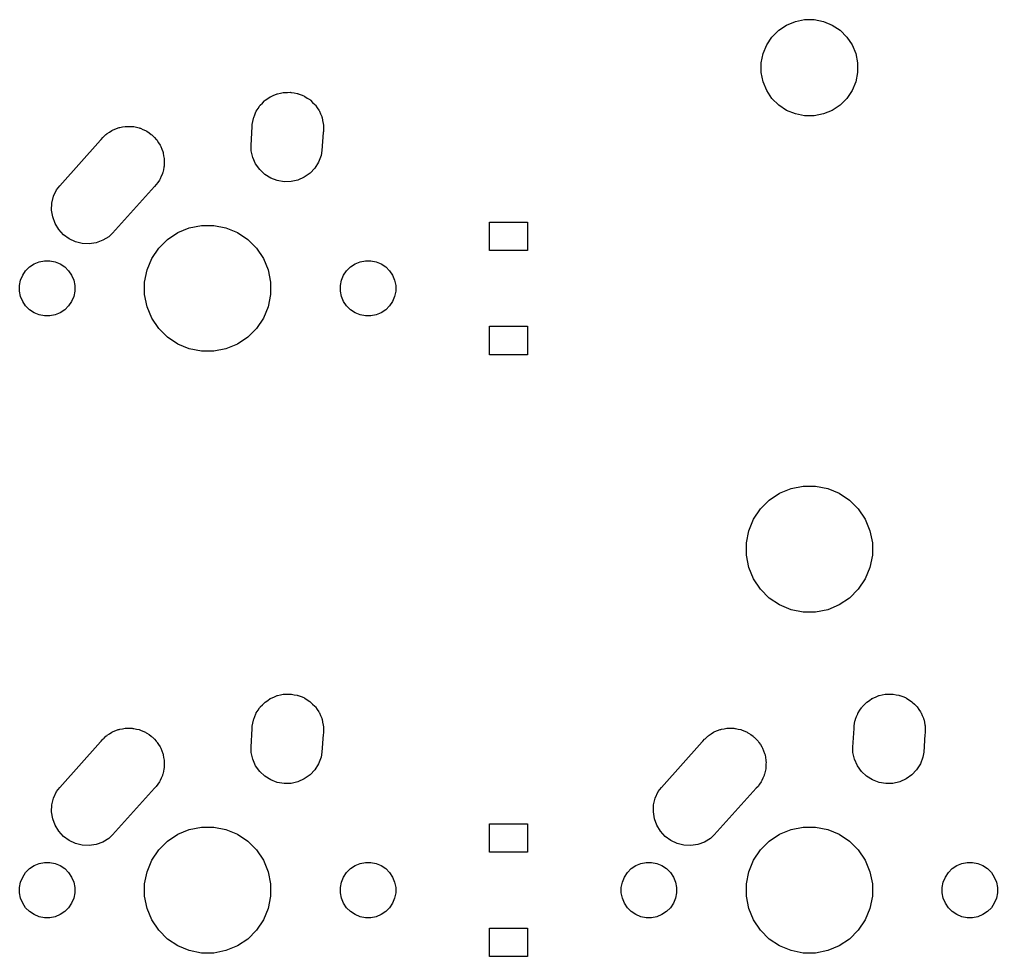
# Model space of a CAD drawing. Extents: x -26.1 to -7.5, y -7.6 to -2.3.
# Drawn here: x -22.139 to -20.921, y -6.553 to -5.385 of the extents above; entities that cross this region are included whole.
import ezdxf

# ---------------------------------------------------------------- set-up
doc = ezdxf.new("R2010")
doc.units = 0
doc.header["$MEASUREMENT"] = 0
doc.layers.add('BLACK', color=7, linetype='CONTINUOUS')

msp = doc.modelspace()

# ---------------------------------------------------------------- linework, layer by layer
at = {"layer": 'BLACK', "linetype": 'CONTINUOUS'}
for p, q in [((-21.1725, -5.38731), (-21.1609, -5.385)), ((-21.1609, -5.385), (-21.1491, -5.385)), ((-21.1491, -5.385), (-21.1375, -5.38731)), ((-21.2016, -5.40675), (-21.1932, -5.39839)), ((-21.1932, -5.39839), (-21.1834, -5.39183)), ((-21.1834, -5.39183), (-21.1725, -5.38731)), ((-21.1375, -5.38731), (-21.1266, -5.39183)), ((-21.1266, -5.39183), (-21.1168, -5.39839)), ((-21.1168, -5.39839), (-21.1084, -5.40675)), ((-21.2082, -5.41658), (-21.2016, -5.40675)), ((-21.1084, -5.40675), (-21.1018, -5.41658)), ((-21.2127, -5.4275), (-21.2082, -5.41658)), ((-21.1018, -5.41658), (-21.0973, -5.4275)), ((-21.215, -5.43909), (-21.2127, -5.4275)), ((-21.0973, -5.4275), (-21.095, -5.43909)), ((-21.215, -5.45091), (-21.215, -5.43909)), ((-21.095, -5.43909), (-21.095, -5.45091)), ((-21.2127, -5.4625), (-21.215, -5.45091)), ((-21.095, -5.45091), (-21.0973, -5.4625)), ((-21.2082, -5.47342), (-21.2127, -5.4625)), ((-21.0973, -5.4625), (-21.1018, -5.47342)), ((-21.8332, -5.4856), (-21.8301, -5.48353)), ((-21.8301, -5.48353), (-21.8271, -5.48138)), ((-21.8271, -5.48138), (-21.8265, -5.48111)), ((-21.8265, -5.48111), (-21.826, -5.48075)), ((-21.826, -5.48075), (-21.8225, -5.47933)), ((-21.8225, -5.47933), (-21.8192, -5.47781)), ((-21.8192, -5.47781), (-21.8185, -5.47766)), ((-21.8185, -5.47766), (-21.8179, -5.47741)), ((-21.8179, -5.47741), (-21.8143, -5.47669)), ((-21.8143, -5.47669), (-21.8107, -5.47586)), ((-21.8107, -5.47586), (-21.81, -5.47584)), ((-21.81, -5.47584), (-21.8094, -5.47571)), ((-21.8094, -5.47571), (-21.8056, -5.47571)), ((-21.8056, -5.47571), (-21.8019, -5.4756)), ((-21.8019, -5.4756), (-21.8013, -5.47571)), ((-21.8013, -5.47571), (-21.8006, -5.47571)), ((-21.8006, -5.47571), (-21.797, -5.47643)), ((-21.797, -5.47643), (-21.7933, -5.47705)), ((-21.7933, -5.47705), (-21.7927, -5.47728)), ((-21.7927, -5.47728), (-21.7921, -5.47741)), ((-21.7921, -5.47741), (-21.7886, -5.47883)), ((-21.7886, -5.47883), (-21.7852, -5.48015)), ((-21.7852, -5.48015), (-21.7846, -5.4805)), ((-21.7846, -5.4805), (-21.784, -5.48075)), ((-21.784, -5.48075), (-21.7809, -5.48281)), ((-21.7809, -5.48281), (-21.7778, -5.48478)), ((-21.2016, -5.48325), (-21.2082, -5.47342)), ((-21.1932, -5.49161), (-21.2016, -5.48325)), ((-21.1084, -5.48325), (-21.1168, -5.49161)), ((-21.1018, -5.47342), (-21.1084, -5.48325)), ((-21.8443, -5.49902), (-21.8422, -5.49593)), ((-21.8422, -5.49593), (-21.8402, -5.49279)), ((-21.8402, -5.49279), (-21.8398, -5.49231)), ((-21.8398, -5.49231), (-21.8394, -5.49177)), ((-21.8394, -5.49177), (-21.8368, -5.48914)), ((-21.8368, -5.48914), (-21.8342, -5.48644)), ((-21.8342, -5.48644), (-21.8337, -5.48606)), ((-21.8337, -5.48606), (-21.8332, -5.4856)), ((-21.7778, -5.48478), (-21.7773, -5.48523)), ((-21.7773, -5.48523), (-21.7768, -5.4856)), ((-21.7768, -5.4856), (-21.7741, -5.48822)), ((-21.7741, -5.48822), (-21.7714, -5.49077)), ((-21.7714, -5.49077), (-21.7711, -5.4913)), ((-21.7711, -5.4913), (-21.7706, -5.49177)), ((-21.7706, -5.49177), (-21.7685, -5.49485)), ((-21.7685, -5.49485), (-21.7664, -5.49788)), ((-21.1834, -5.49817), (-21.1932, -5.49161)), ((-21.1168, -5.49161), (-21.1266, -5.49817)), ((-21.8486, -5.51199), (-21.8479, -5.50833)), ((-21.8479, -5.50833), (-21.8477, -5.50772)), ((-21.8477, -5.50772), (-21.8476, -5.50708)), ((-21.8476, -5.50708), (-21.8462, -5.50365)), ((-21.8462, -5.50365), (-21.8448, -5.50018)), ((-21.8448, -5.50018), (-21.8445, -5.49963)), ((-21.8445, -5.49963), (-21.8443, -5.49902)), ((-21.7664, -5.49788), (-21.7661, -5.49848)), ((-21.7661, -5.49848), (-21.7657, -5.49902)), ((-21.7657, -5.49902), (-21.7643, -5.50245)), ((-21.7643, -5.50245), (-21.7628, -5.50584)), ((-21.7628, -5.50584), (-21.7627, -5.50648)), ((-21.7627, -5.50648), (-21.7624, -5.50708)), ((-21.7624, -5.50708), (-21.7617, -5.51072)), ((-21.1725, -5.50269), (-21.1834, -5.49817)), ((-21.1609, -5.505), (-21.1725, -5.50269)), ((-21.1491, -5.505), (-21.1609, -5.505)), ((-21.1375, -5.50269), (-21.1491, -5.505)), ((-21.1266, -5.49817), (-21.1375, -5.50269)), ((-22.0195, -5.52123), (-22.0163, -5.51993)), ((-22.0163, -5.51993), (-22.0154, -5.51974)), ((-22.0154, -5.51974), (-22.0145, -5.5194)), ((-22.0145, -5.5194), (-22.0111, -5.51889)), ((-22.0111, -5.51889), (-22.0078, -5.51823)), ((-22.0078, -5.51823), (-22.0068, -5.51823)), ((-22.0068, -5.51823), (-22.0058, -5.51808)), ((-22.0058, -5.51808), (-22.0024, -5.51823)), ((-22.0024, -5.51823), (-21.9991, -5.51823)), ((-21.9991, -5.51823), (-21.9981, -5.51842)), ((-21.9981, -5.51842), (-21.9971, -5.51846)), ((-21.9971, -5.51846), (-21.9938, -5.51927)), ((-21.9938, -5.51927), (-21.9905, -5.51993)), ((-21.9905, -5.51993), (-21.9896, -5.52031)), ((-21.9896, -5.52031), (-21.9886, -5.52054)), ((-21.9886, -5.52054), (-21.9856, -5.52197)), ((-21.8509, -5.54196), (-21.8493, -5.51847)), ((-21.8493, -5.51564), (-21.8486, -5.51199)), ((-21.8493, -5.51847), (-21.8493, -5.51564)), ((-21.7617, -5.51072), (-21.7609, -5.51434)), ((-21.7609, -5.51434), (-21.7608, -5.515)), ((-21.7608, -5.515), (-21.7607, -5.51564)), ((-21.7607, -5.51564), (-21.7607, -5.51935)), ((-21.7607, -5.51935), (-21.7607, -5.52088)), ((-21.7607, -5.52088), (-21.7607, -5.52153)), ((-22.0378, -5.53429), (-22.0356, -5.53205)), ((-22.0356, -5.53205), (-22.0349, -5.53132)), ((-22.0349, -5.53132), (-22.0341, -5.53051)), ((-22.0341, -5.53051), (-22.0317, -5.52812)), ((-22.0317, -5.52812), (-22.0308, -5.52757)), ((-22.0308, -5.52757), (-22.0301, -5.52691)), ((-22.0301, -5.52691), (-22.0272, -5.52515)), ((-22.0272, -5.52515), (-22.0244, -5.52327)), ((-22.0244, -5.52327), (-22.0235, -5.52289)), ((-22.0235, -5.52289), (-22.0227, -5.52238)), ((-22.0227, -5.52238), (-22.0195, -5.52123)), ((-21.9856, -5.52197), (-21.9824, -5.52327)), ((-21.9824, -5.52327), (-21.9816, -5.52382)), ((-21.9816, -5.52382), (-21.9807, -5.52423)), ((-21.9807, -5.52423), (-21.978, -5.52624)), ((-21.978, -5.52624), (-21.9752, -5.52812)), ((-21.9752, -5.52812), (-21.9745, -5.52881)), ((-21.9745, -5.52881), (-21.9737, -5.52939)), ((-21.9737, -5.52939), (-21.9714, -5.53189)), ((-21.9714, -5.53189), (-21.969, -5.53429)), ((-21.761, -5.52587), (-21.7625, -5.54805)), ((-21.7607, -5.52436), (-21.761, -5.52587)), ((-21.7607, -5.52153), (-21.7607, -5.52436)), ((-22.0894, -5.59204), (-22.0385, -5.53529)), ((-22.0385, -5.53529), (-22.0378, -5.53429)), ((-21.969, -5.53429), (-21.9685, -5.5351)), ((-21.9685, -5.5351), (-21.9678, -5.53583)), ((-21.9678, -5.53583), (-21.9661, -5.53873)), ((-21.9661, -5.53873), (-21.9642, -5.54154)), ((-21.9642, -5.54154), (-21.9638, -5.54245)), ((-21.9638, -5.54245), (-21.9633, -5.54329)), ((-21.9633, -5.54329), (-21.9621, -5.54647)), ((-21.8507, -5.54849), (-21.8509, -5.54196)), ((-21.9621, -5.54647), (-21.9608, -5.5496)), ((-21.9608, -5.5496), (-21.9606, -5.55056)), ((-21.9606, -5.55056), (-21.9603, -5.55149)), ((-21.9603, -5.55149), (-21.9598, -5.55484)), ((-21.9598, -5.55484), (-21.9591, -5.55816)), ((-21.8488, -5.557), (-21.8507, -5.54849)), ((-21.8452, -5.56496), (-21.8488, -5.557)), ((-21.7636, -5.5545), (-21.7667, -5.56265)), ((-21.7625, -5.54805), (-21.7636, -5.5545)), ((-21.9594, -5.56883), (-21.9602, -5.57212)), ((-21.9593, -5.56785), (-21.9594, -5.56883)), ((-21.9591, -5.56688), (-21.9593, -5.56785)), ((-21.9591, -5.55816), (-21.9591, -5.55914)), ((-21.9591, -5.55914), (-21.959, -5.56011)), ((-21.959, -5.56011), (-21.9591, -5.5635)), ((-21.9591, -5.5635), (-21.9591, -5.56688)), ((-21.8401, -5.57207), (-21.8452, -5.56496)), ((-21.7667, -5.56265), (-21.7714, -5.57005)), ((-21.9629, -5.58037), (-21.9642, -5.5835)), ((-21.9614, -5.5773), (-21.9629, -5.58037)), ((-21.9612, -5.57635), (-21.9614, -5.5773)), ((-21.9608, -5.57544), (-21.9612, -5.57635)), ((-21.9602, -5.57212), (-21.9608, -5.57544)), ((-21.8338, -5.57805), (-21.8401, -5.57207)), ((-21.8264, -5.58268), (-21.8338, -5.57805)), ((-21.7845, -5.58145), (-21.7924, -5.58503)), ((-21.7773, -5.5764), (-21.7845, -5.58145)), ((-21.7714, -5.57005), (-21.7773, -5.5764)), ((-22.0933, -5.59731), (-22.0894, -5.59204)), ((-21.9713, -5.59299), (-22.0235, -5.6512)), ((-21.969, -5.59075), (-21.9713, -5.59299)), ((-21.9671, -5.58794), (-21.969, -5.59075)), ((-21.9651, -5.58521), (-21.9671, -5.58794)), ((-21.9647, -5.58432), (-21.9651, -5.58521)), ((-21.9642, -5.5835), (-21.9647, -5.58432)), ((-21.8182, -5.58578), (-21.8264, -5.58268)), ((-21.8096, -5.58723), (-21.8182, -5.58578)), ((-21.8009, -5.58698), (-21.8096, -5.58723)), ((-21.7924, -5.58503), (-21.8009, -5.58698)), ((-22.0991, -5.61369), (-22.097, -5.60522)), ((-22.097, -5.60522), (-22.0933, -5.59731)), ((-22.0994, -5.62241), (-22.0991, -5.61369)), ((-22.0981, -5.63103), (-22.0994, -5.62241)), ((-22.0951, -5.63923), (-22.0981, -5.63103)), ((-22.0906, -5.64669), (-22.0951, -5.63923)), ((-21.9279, -5.64452), (-21.9127, -5.6415)), ((-21.9127, -5.6415), (-21.8973, -5.6415)), ((-21.8973, -5.6415), (-21.8821, -5.64452)), ((-21.5536, -5.67276), (-21.5536, -5.63732)), ((-21.5536, -5.63732), (-21.5064, -5.63732)), ((-21.5064, -5.63732), (-21.5064, -5.67276)), ((-22.0847, -5.65313), (-22.0906, -5.64669)), ((-22.0777, -5.65829), (-22.0847, -5.65313)), ((-22.0235, -5.6512), (-22.0283, -5.65561)), ((-21.955, -5.65903), (-21.9422, -5.65043)), ((-21.9422, -5.65043), (-21.9279, -5.64452)), ((-21.8821, -5.64452), (-21.8678, -5.65043)), ((-21.8678, -5.65043), (-21.855, -5.65903)), ((-22.0698, -5.66198), (-22.0777, -5.65829)), ((-22.0613, -5.66406), (-22.0698, -5.66198)), ((-22.0526, -5.66444), (-22.0613, -5.66406)), ((-22.044, -5.66312), (-22.0526, -5.66444)), ((-22.0358, -5.66014), (-22.044, -5.66312)), ((-22.0283, -5.65561), (-22.0358, -5.66014)), ((-21.966, -5.66996), (-21.955, -5.65903)), ((-21.855, -5.65903), (-21.844, -5.66996)), ((-21.9746, -5.68282), (-21.966, -5.66996)), ((-21.844, -5.66996), (-21.8354, -5.68282)), ((-21.5064, -5.67276), (-21.5536, -5.67276)), ((-22.127, -5.69324), (-22.1213, -5.68947)), ((-22.1213, -5.68947), (-22.115, -5.68688)), ((-22.115, -5.68688), (-22.1084, -5.68555)), ((-22.1084, -5.68555), (-22.1016, -5.68555)), ((-22.1016, -5.68555), (-22.095, -5.68688)), ((-22.095, -5.68688), (-22.0887, -5.68947)), ((-22.0887, -5.68947), (-22.083, -5.69324)), ((-21.9805, -5.6971), (-21.9746, -5.68282)), ((-21.8354, -5.68282), (-21.8295, -5.6971)), ((-21.727, -5.69324), (-21.7213, -5.68947)), ((-21.7213, -5.68947), (-21.715, -5.68688)), ((-21.715, -5.68688), (-21.7084, -5.68555)), ((-21.7084, -5.68555), (-21.7016, -5.68555)), ((-21.7016, -5.68555), (-21.695, -5.68688)), ((-21.695, -5.68688), (-21.6887, -5.68947)), ((-21.6887, -5.68947), (-21.683, -5.69324)), ((-22.1381, -5.70995), (-22.1355, -5.70368)), ((-22.1355, -5.70368), (-22.1318, -5.69804)), ((-22.1318, -5.69804), (-22.127, -5.69324)), ((-22.083, -5.69324), (-22.0782, -5.69804)), ((-22.0782, -5.69804), (-22.0745, -5.70368)), ((-22.0745, -5.70368), (-22.0719, -5.70995)), ((-21.9835, -5.71227), (-21.9805, -5.6971)), ((-21.8295, -5.6971), (-21.8265, -5.71227)), ((-21.7381, -5.70995), (-21.7355, -5.70368)), ((-21.7355, -5.70368), (-21.7318, -5.69804)), ((-21.7318, -5.69804), (-21.727, -5.69324)), ((-21.683, -5.69324), (-21.6782, -5.69804)), ((-21.6782, -5.69804), (-21.6745, -5.70368)), ((-21.6745, -5.70368), (-21.6719, -5.70995)), ((-22.1394, -5.71661), (-22.1381, -5.70995)), ((-22.0719, -5.70995), (-22.0706, -5.71661)), ((-21.9835, -5.72773), (-21.9835, -5.71227)), ((-21.8265, -5.71227), (-21.8265, -5.72773)), ((-21.7394, -5.71661), (-21.7381, -5.70995)), ((-21.6719, -5.70995), (-21.6706, -5.71661)), ((-22.1394, -5.72339), (-22.1394, -5.71661)), ((-22.1381, -5.73005), (-22.1394, -5.72339)), ((-22.0706, -5.72339), (-22.0719, -5.73005)), ((-22.0706, -5.71661), (-22.0706, -5.72339)), ((-21.9805, -5.7429), (-21.9835, -5.72773)), ((-21.8265, -5.72773), (-21.8295, -5.7429)), ((-21.7394, -5.72339), (-21.7394, -5.71661)), ((-21.7381, -5.73005), (-21.7394, -5.72339)), ((-21.6706, -5.72339), (-21.6719, -5.73005)), ((-21.6706, -5.71661), (-21.6706, -5.72339)), ((-22.1355, -5.73632), (-22.1381, -5.73005)), ((-22.1318, -5.74196), (-22.1355, -5.73632)), ((-22.0745, -5.73632), (-22.0782, -5.74196)), ((-22.0719, -5.73005), (-22.0745, -5.73632)), ((-21.7355, -5.73632), (-21.7381, -5.73005)), ((-21.7318, -5.74196), (-21.7355, -5.73632)), ((-21.6745, -5.73632), (-21.6782, -5.74196)), ((-21.6719, -5.73005), (-21.6745, -5.73632)), ((-22.127, -5.74676), (-22.1318, -5.74196)), ((-22.1213, -5.75053), (-22.127, -5.74676)), ((-22.115, -5.75312), (-22.1213, -5.75053)), ((-22.0887, -5.75053), (-22.095, -5.75312)), ((-22.083, -5.74676), (-22.0887, -5.75053)), ((-22.0782, -5.74196), (-22.083, -5.74676)), ((-21.9746, -5.75718), (-21.9805, -5.7429)), ((-21.8295, -5.7429), (-21.8354, -5.75718)), ((-21.727, -5.74676), (-21.7318, -5.74196)), ((-21.7213, -5.75053), (-21.727, -5.74676)), ((-21.715, -5.75312), (-21.7213, -5.75053)), ((-21.6887, -5.75053), (-21.695, -5.75312)), ((-21.683, -5.74676), (-21.6887, -5.75053)), ((-21.6782, -5.74196), (-21.683, -5.74676)), ((-22.1084, -5.75445), (-22.115, -5.75312)), ((-22.1016, -5.75445), (-22.1084, -5.75445)), ((-22.095, -5.75312), (-22.1016, -5.75445)), ((-21.966, -5.77004), (-21.9746, -5.75718)), ((-21.8354, -5.75718), (-21.844, -5.77004)), ((-21.7084, -5.75445), (-21.715, -5.75312)), ((-21.7016, -5.75445), (-21.7084, -5.75445)), ((-21.695, -5.75312), (-21.7016, -5.75445)), ((-21.955, -5.78097), (-21.966, -5.77004)), ((-21.844, -5.77004), (-21.855, -5.78097)), ((-21.5536, -5.80268), (-21.5536, -5.76724)), ((-21.5536, -5.76724), (-21.5064, -5.76724)), ((-21.5064, -5.76724), (-21.5064, -5.80268)), ((-21.9422, -5.78957), (-21.955, -5.78097)), ((-21.855, -5.78097), (-21.8678, -5.78957)), ((-21.9279, -5.79548), (-21.9422, -5.78957)), ((-21.9127, -5.7985), (-21.9279, -5.79548)), ((-21.8973, -5.7985), (-21.9127, -5.7985)), ((-21.8821, -5.79548), (-21.8973, -5.7985)), ((-21.8678, -5.78957), (-21.8821, -5.79548)), ((-21.5064, -5.80268), (-21.5536, -5.80268)), ((-21.1922, -5.97543), (-21.1779, -5.96952)), ((-21.1779, -5.96952), (-21.1627, -5.9665)), ((-21.1627, -5.9665), (-21.1473, -5.9665)), ((-21.1473, -5.9665), (-21.1321, -5.96952)), ((-21.1321, -5.96952), (-21.1178, -5.97543)), ((-21.216, -5.99496), (-21.205, -5.98403)), ((-21.205, -5.98403), (-21.1922, -5.97543)), ((-21.1178, -5.97543), (-21.105, -5.98403)), ((-21.105, -5.98403), (-21.094, -5.99496)), ((-21.2246, -6.00782), (-21.216, -5.99496)), ((-21.094, -5.99496), (-21.0854, -6.00782)), ((-21.2305, -6.0221), (-21.2246, -6.00782)), ((-21.0854, -6.00782), (-21.0795, -6.0221)), ((-21.2335, -6.03727), (-21.2305, -6.0221)), ((-21.0795, -6.0221), (-21.0765, -6.03727)), ((-21.2335, -6.05273), (-21.2335, -6.03727)), ((-21.0765, -6.03727), (-21.0765, -6.05273)), ((-21.2305, -6.0679), (-21.2335, -6.05273)), ((-21.0765, -6.05273), (-21.0795, -6.0679)), ((-21.2246, -6.08218), (-21.2305, -6.0679)), ((-21.0795, -6.0679), (-21.0854, -6.08218)), ((-21.216, -6.09504), (-21.2246, -6.08218)), ((-21.0854, -6.08218), (-21.094, -6.09504)), ((-21.205, -6.10597), (-21.216, -6.09504)), ((-21.1922, -6.11457), (-21.205, -6.10597)), ((-21.105, -6.10597), (-21.1178, -6.11457)), ((-21.094, -6.09504), (-21.105, -6.10597)), ((-21.1779, -6.12048), (-21.1922, -6.11457)), ((-21.1178, -6.11457), (-21.1321, -6.12048)), ((-21.1627, -6.1235), (-21.1779, -6.12048)), ((-21.1473, -6.1235), (-21.1627, -6.1235)), ((-21.1321, -6.12048), (-21.1473, -6.1235)), ((-21.8225, -6.22933), (-21.8192, -6.22781)), ((-21.8192, -6.22781), (-21.8185, -6.22766)), ((-21.8185, -6.22766), (-21.8179, -6.22741)), ((-21.8179, -6.22741), (-21.8143, -6.22669)), ((-21.8143, -6.22669), (-21.8107, -6.22586)), ((-21.8107, -6.22586), (-21.81, -6.22584)), ((-21.81, -6.22584), (-21.8094, -6.22571)), ((-21.8094, -6.22571), (-21.8056, -6.22571)), ((-21.8056, -6.22571), (-21.8019, -6.2256)), ((-21.8019, -6.2256), (-21.8013, -6.22571)), ((-21.8013, -6.22571), (-21.8006, -6.22571)), ((-21.8006, -6.22571), (-21.797, -6.22643)), ((-21.797, -6.22643), (-21.7933, -6.22705)), ((-21.7933, -6.22705), (-21.7927, -6.22728)), ((-21.7927, -6.22728), (-21.7921, -6.22741)), ((-21.7921, -6.22741), (-21.7886, -6.22883)), ((-21.0725, -6.22933), (-21.0692, -6.22781)), ((-21.0692, -6.22781), (-21.0685, -6.22766)), ((-21.0685, -6.22766), (-21.0679, -6.22741)), ((-21.0679, -6.22741), (-21.0643, -6.22669)), ((-21.0643, -6.22669), (-21.0607, -6.22586)), ((-21.0607, -6.22586), (-21.06, -6.22584)), ((-21.06, -6.22584), (-21.0594, -6.22571)), ((-21.0594, -6.22571), (-21.0556, -6.22571)), ((-21.0556, -6.22571), (-21.0519, -6.2256)), ((-21.0519, -6.2256), (-21.0513, -6.22571)), ((-21.0513, -6.22571), (-21.0506, -6.22571)), ((-21.0506, -6.22571), (-21.047, -6.22643)), ((-21.047, -6.22643), (-21.0433, -6.22705)), ((-21.0433, -6.22705), (-21.0427, -6.22728)), ((-21.0427, -6.22728), (-21.0421, -6.22741)), ((-21.0421, -6.22741), (-21.0386, -6.22883)), ((-21.8394, -6.24177), (-21.8368, -6.23914)), ((-21.8368, -6.23914), (-21.8342, -6.23644)), ((-21.8342, -6.23644), (-21.8337, -6.23606)), ((-21.8337, -6.23606), (-21.8332, -6.2356)), ((-21.8332, -6.2356), (-21.8301, -6.23353)), ((-21.8301, -6.23353), (-21.8271, -6.23138)), ((-21.8271, -6.23138), (-21.8265, -6.23111)), ((-21.8265, -6.23111), (-21.826, -6.23075)), ((-21.826, -6.23075), (-21.8225, -6.22933)), ((-21.7886, -6.22883), (-21.7852, -6.23015)), ((-21.7852, -6.23015), (-21.7846, -6.2305)), ((-21.7846, -6.2305), (-21.784, -6.23075)), ((-21.784, -6.23075), (-21.7809, -6.23281)), ((-21.7809, -6.23281), (-21.7778, -6.23478)), ((-21.7778, -6.23478), (-21.7773, -6.23523)), ((-21.7773, -6.23523), (-21.7768, -6.2356)), ((-21.7768, -6.2356), (-21.7741, -6.23822)), ((-21.7741, -6.23822), (-21.7714, -6.24077)), ((-21.0894, -6.24177), (-21.0868, -6.23914)), ((-21.0868, -6.23914), (-21.0842, -6.23644)), ((-21.0842, -6.23644), (-21.0837, -6.23606)), ((-21.0837, -6.23606), (-21.0832, -6.2356)), ((-21.0832, -6.2356), (-21.0801, -6.23353)), ((-21.0801, -6.23353), (-21.0771, -6.23138)), ((-21.0771, -6.23138), (-21.0765, -6.23111)), ((-21.0765, -6.23111), (-21.076, -6.23075)), ((-21.076, -6.23075), (-21.0725, -6.22933)), ((-21.0386, -6.22883), (-21.0352, -6.23015)), ((-21.0352, -6.23015), (-21.0346, -6.2305)), ((-21.0346, -6.2305), (-21.034, -6.23075)), ((-21.034, -6.23075), (-21.0309, -6.23281)), ((-21.0309, -6.23281), (-21.0278, -6.23478)), ((-21.0278, -6.23478), (-21.0273, -6.23523)), ((-21.0273, -6.23523), (-21.0268, -6.2356)), ((-21.0268, -6.2356), (-21.0241, -6.23822)), ((-21.0241, -6.23822), (-21.0214, -6.24077)), ((-21.8462, -6.25365), (-21.8448, -6.25018)), ((-21.8448, -6.25018), (-21.8445, -6.24963)), ((-21.8445, -6.24963), (-21.8443, -6.24902)), ((-21.8443, -6.24902), (-21.8422, -6.24593)), ((-21.8422, -6.24593), (-21.8402, -6.24279)), ((-21.8402, -6.24279), (-21.8398, -6.24231)), ((-21.8398, -6.24231), (-21.8394, -6.24177)), ((-21.7714, -6.24077), (-21.7711, -6.2413)), ((-21.7711, -6.2413), (-21.7706, -6.24177)), ((-21.7706, -6.24177), (-21.7685, -6.24485)), ((-21.7685, -6.24485), (-21.7664, -6.24788)), ((-21.7664, -6.24788), (-21.7661, -6.24848)), ((-21.7661, -6.24848), (-21.7657, -6.24902)), ((-21.7657, -6.24902), (-21.7643, -6.25245)), ((-21.0962, -6.25365), (-21.0948, -6.25018)), ((-21.0948, -6.25018), (-21.0945, -6.24963)), ((-21.0945, -6.24963), (-21.0943, -6.24902)), ((-21.0943, -6.24902), (-21.0922, -6.24593)), ((-21.0922, -6.24593), (-21.0902, -6.24279)), ((-21.0902, -6.24279), (-21.0898, -6.24231)), ((-21.0898, -6.24231), (-21.0894, -6.24177)), ((-21.0214, -6.24077), (-21.0211, -6.2413)), ((-21.0211, -6.2413), (-21.0206, -6.24177)), ((-21.0206, -6.24177), (-21.0185, -6.24485)), ((-21.0185, -6.24485), (-21.0164, -6.24788)), ((-21.0164, -6.24788), (-21.0161, -6.24848)), ((-21.0161, -6.24848), (-21.0157, -6.24902)), ((-21.0157, -6.24902), (-21.0143, -6.25245)), ((-21.8493, -6.26564), (-21.8486, -6.26199)), ((-21.8486, -6.26199), (-21.8479, -6.25833)), ((-21.8479, -6.25833), (-21.8477, -6.25772)), ((-21.8477, -6.25772), (-21.8476, -6.25708)), ((-21.8476, -6.25708), (-21.8462, -6.25365)), ((-21.7643, -6.25245), (-21.7628, -6.25584)), ((-21.7628, -6.25584), (-21.7627, -6.25648)), ((-21.7627, -6.25648), (-21.7624, -6.25708)), ((-21.7624, -6.25708), (-21.7617, -6.26072)), ((-21.7617, -6.26072), (-21.7609, -6.26434)), ((-21.7609, -6.26434), (-21.7608, -6.265)), ((-21.0993, -6.26564), (-21.0986, -6.26199)), ((-21.0986, -6.26199), (-21.0979, -6.25833)), ((-21.0979, -6.25833), (-21.0977, -6.25772)), ((-21.0977, -6.25772), (-21.0976, -6.25708)), ((-21.0976, -6.25708), (-21.0962, -6.25365)), ((-21.0143, -6.25245), (-21.0128, -6.25584)), ((-21.0128, -6.25584), (-21.0127, -6.25648)), ((-21.0127, -6.25648), (-21.0124, -6.25708)), ((-21.0124, -6.25708), (-21.0117, -6.26072)), ((-21.0117, -6.26072), (-21.0109, -6.26434)), ((-21.0109, -6.26434), (-21.0108, -6.265)), ((-22.0301, -6.27691), (-22.0272, -6.27515)), ((-22.0272, -6.27515), (-22.0244, -6.27327)), ((-22.0244, -6.27327), (-22.0235, -6.27289)), ((-22.0235, -6.27289), (-22.0227, -6.27238)), ((-22.0227, -6.27238), (-22.0195, -6.27123)), ((-22.0195, -6.27123), (-22.0163, -6.26993)), ((-22.0163, -6.26993), (-22.0154, -6.26974)), ((-22.0154, -6.26974), (-22.0145, -6.2694)), ((-22.0145, -6.2694), (-22.0111, -6.26889)), ((-22.0111, -6.26889), (-22.0078, -6.26823)), ((-22.0078, -6.26823), (-22.0068, -6.26823)), ((-22.0068, -6.26823), (-22.0058, -6.26808)), ((-22.0058, -6.26808), (-22.0024, -6.26823)), ((-22.0024, -6.26823), (-21.9991, -6.26823)), ((-21.9991, -6.26823), (-21.9981, -6.26842)), ((-21.9981, -6.26842), (-21.9971, -6.26846)), ((-21.9971, -6.26846), (-21.9938, -6.26927)), ((-21.9938, -6.26927), (-21.9905, -6.26993)), ((-21.9905, -6.26993), (-21.9896, -6.27031)), ((-21.9896, -6.27031), (-21.9886, -6.27054)), ((-21.9886, -6.27054), (-21.9856, -6.27197)), ((-21.9856, -6.27197), (-21.9824, -6.27327)), ((-21.9824, -6.27327), (-21.9816, -6.27382)), ((-21.9816, -6.27382), (-21.9807, -6.27423)), ((-21.9807, -6.27423), (-21.978, -6.27624)), ((-21.978, -6.27624), (-21.9752, -6.27812)), ((-21.8509, -6.29196), (-21.8493, -6.26847)), ((-21.8493, -6.26847), (-21.8493, -6.26564)), ((-21.761, -6.27587), (-21.7625, -6.29805)), ((-21.7607, -6.27436), (-21.761, -6.27587)), ((-21.7608, -6.265), (-21.7607, -6.26564)), ((-21.7607, -6.26564), (-21.7607, -6.26935)), ((-21.7607, -6.26935), (-21.7607, -6.27088)), ((-21.7607, -6.27088), (-21.7607, -6.27153)), ((-21.7607, -6.27153), (-21.7607, -6.27436)), ((-21.2801, -6.27691), (-21.2772, -6.27515)), ((-21.2772, -6.27515), (-21.2744, -6.27327)), ((-21.2744, -6.27327), (-21.2735, -6.27289)), ((-21.2735, -6.27289), (-21.2727, -6.27238)), ((-21.2727, -6.27238), (-21.2695, -6.27123)), ((-21.2695, -6.27123), (-21.2663, -6.26993)), ((-21.2663, -6.26993), (-21.2654, -6.26974)), ((-21.2654, -6.26974), (-21.2645, -6.2694)), ((-21.2645, -6.2694), (-21.2611, -6.26889)), ((-21.2611, -6.26889), (-21.2578, -6.26823)), ((-21.2578, -6.26823), (-21.2568, -6.26823)), ((-21.2568, -6.26823), (-21.2558, -6.26808)), ((-21.2558, -6.26808), (-21.2524, -6.26823)), ((-21.2524, -6.26823), (-21.2491, -6.26823)), ((-21.2491, -6.26823), (-21.2481, -6.26842)), ((-21.2481, -6.26842), (-21.2471, -6.26846)), ((-21.2471, -6.26846), (-21.2438, -6.26927)), ((-21.2438, -6.26927), (-21.2405, -6.26993)), ((-21.2405, -6.26993), (-21.2396, -6.27031)), ((-21.2396, -6.27031), (-21.2386, -6.27054)), ((-21.2386, -6.27054), (-21.2356, -6.27197)), ((-21.2356, -6.27197), (-21.2324, -6.27327)), ((-21.2324, -6.27327), (-21.2316, -6.27382)), ((-21.2316, -6.27382), (-21.2307, -6.27423)), ((-21.2307, -6.27423), (-21.228, -6.27624)), ((-21.228, -6.27624), (-21.2252, -6.27812)), ((-21.1009, -6.29196), (-21.0993, -6.26847)), ((-21.0993, -6.26847), (-21.0993, -6.26564)), ((-21.011, -6.27587), (-21.0125, -6.29805)), ((-21.0107, -6.27436), (-21.011, -6.27587)), ((-21.0108, -6.265), (-21.0107, -6.26564)), ((-21.0107, -6.26564), (-21.0107, -6.26935)), ((-21.0107, -6.26935), (-21.0107, -6.27088)), ((-21.0107, -6.27088), (-21.0107, -6.27153)), ((-21.0107, -6.27153), (-21.0107, -6.27436)), ((-22.0894, -6.34204), (-22.0385, -6.28529)), ((-22.0385, -6.28529), (-22.0378, -6.28429)), ((-22.0378, -6.28429), (-22.0356, -6.28205)), ((-22.0356, -6.28205), (-22.0349, -6.28132)), ((-22.0349, -6.28132), (-22.0341, -6.28051)), ((-22.0341, -6.28051), (-22.0317, -6.27812)), ((-22.0317, -6.27812), (-22.0308, -6.27757)), ((-22.0308, -6.27757), (-22.0301, -6.27691)), ((-21.9752, -6.27812), (-21.9745, -6.27881)), ((-21.9745, -6.27881), (-21.9737, -6.27939)), ((-21.9737, -6.27939), (-21.9714, -6.28189)), ((-21.9714, -6.28189), (-21.969, -6.28429)), ((-21.969, -6.28429), (-21.9685, -6.2851)), ((-21.9685, -6.2851), (-21.9678, -6.28583)), ((-21.9678, -6.28583), (-21.9661, -6.28873)), ((-21.9661, -6.28873), (-21.9642, -6.29154)), ((-21.3394, -6.34204), (-21.2885, -6.28529)), ((-21.2885, -6.28529), (-21.2878, -6.28429)), ((-21.2878, -6.28429), (-21.2856, -6.28205)), ((-21.2856, -6.28205), (-21.2849, -6.28132)), ((-21.2849, -6.28132), (-21.2841, -6.28051)), ((-21.2841, -6.28051), (-21.2817, -6.27812)), ((-21.2817, -6.27812), (-21.2808, -6.27757)), ((-21.2808, -6.27757), (-21.2801, -6.27691)), ((-21.2252, -6.27812), (-21.2245, -6.27881)), ((-21.2245, -6.27881), (-21.2237, -6.27939)), ((-21.2237, -6.27939), (-21.2214, -6.28189)), ((-21.2214, -6.28189), (-21.219, -6.28429)), ((-21.219, -6.28429), (-21.2185, -6.2851)), ((-21.2185, -6.2851), (-21.2178, -6.28583)), ((-21.2178, -6.28583), (-21.2161, -6.28873)), ((-21.2161, -6.28873), (-21.2142, -6.29154)), ((-21.9642, -6.29154), (-21.9638, -6.29245)), ((-21.9638, -6.29245), (-21.9633, -6.29329)), ((-21.9633, -6.29329), (-21.9621, -6.29647)), ((-21.9621, -6.29647), (-21.9608, -6.2996)), ((-21.9608, -6.2996), (-21.9606, -6.30056)), ((-21.9606, -6.30056), (-21.9603, -6.30149)), ((-21.8507, -6.29849), (-21.8509, -6.29196)), ((-21.8488, -6.307), (-21.8507, -6.29849)), ((-21.7625, -6.29805), (-21.7636, -6.3045)), ((-21.2142, -6.29154), (-21.2138, -6.29245)), ((-21.2138, -6.29245), (-21.2133, -6.29329)), ((-21.2133, -6.29329), (-21.2121, -6.29647)), ((-21.2121, -6.29647), (-21.2108, -6.2996)), ((-21.2108, -6.2996), (-21.2106, -6.30056)), ((-21.2106, -6.30056), (-21.2103, -6.30149)), ((-21.1007, -6.29849), (-21.1009, -6.29196)), ((-21.0988, -6.307), (-21.1007, -6.29849)), ((-21.0125, -6.29805), (-21.0136, -6.3045)), ((-21.9603, -6.30149), (-21.9598, -6.30484)), ((-21.9598, -6.30484), (-21.9591, -6.30816)), ((-21.9591, -6.30816), (-21.9591, -6.30914)), ((-21.9591, -6.30914), (-21.959, -6.31011)), ((-21.959, -6.31011), (-21.9591, -6.3135)), ((-21.8452, -6.31496), (-21.8488, -6.307)), ((-21.7667, -6.31265), (-21.7714, -6.32005)), ((-21.7636, -6.3045), (-21.7667, -6.31265)), ((-21.2103, -6.30149), (-21.2098, -6.30484)), ((-21.2098, -6.30484), (-21.2091, -6.30816)), ((-21.2091, -6.30816), (-21.2091, -6.30914)), ((-21.2091, -6.30914), (-21.209, -6.31011)), ((-21.209, -6.31011), (-21.2091, -6.3135)), ((-21.0952, -6.31496), (-21.0988, -6.307)), ((-21.0167, -6.31265), (-21.0214, -6.32005)), ((-21.0136, -6.3045), (-21.0167, -6.31265)), ((-21.9608, -6.32544), (-21.9612, -6.32635)), ((-21.9602, -6.32212), (-21.9608, -6.32544)), ((-21.9594, -6.31883), (-21.9602, -6.32212)), ((-21.9593, -6.31785), (-21.9594, -6.31883)), ((-21.9591, -6.31688), (-21.9593, -6.31785)), ((-21.9591, -6.3135), (-21.9591, -6.31688)), ((-21.8401, -6.32207), (-21.8452, -6.31496)), ((-21.8338, -6.32805), (-21.8401, -6.32207)), ((-21.7714, -6.32005), (-21.7773, -6.3264)), ((-21.2108, -6.32544), (-21.2112, -6.32635)), ((-21.2102, -6.32212), (-21.2108, -6.32544)), ((-21.2094, -6.31883), (-21.2102, -6.32212)), ((-21.2093, -6.31785), (-21.2094, -6.31883)), ((-21.2091, -6.31688), (-21.2093, -6.31785)), ((-21.2091, -6.3135), (-21.2091, -6.31688)), ((-21.0901, -6.32207), (-21.0952, -6.31496)), ((-21.0838, -6.32805), (-21.0901, -6.32207)), ((-21.0214, -6.32005), (-21.0273, -6.3264)), ((-21.9651, -6.33521), (-21.9671, -6.33794)), ((-21.9647, -6.33432), (-21.9651, -6.33521)), ((-21.9642, -6.3335), (-21.9647, -6.33432)), ((-21.9629, -6.33037), (-21.9642, -6.3335)), ((-21.9614, -6.3273), (-21.9629, -6.33037)), ((-21.9612, -6.32635), (-21.9614, -6.3273)), ((-21.8264, -6.33268), (-21.8338, -6.32805)), ((-21.8182, -6.33578), (-21.8264, -6.33268)), ((-21.8096, -6.33723), (-21.8182, -6.33578)), ((-21.8009, -6.33698), (-21.8096, -6.33723)), ((-21.7924, -6.33503), (-21.8009, -6.33698)), ((-21.7845, -6.33145), (-21.7924, -6.33503)), ((-21.7773, -6.3264), (-21.7845, -6.33145)), ((-21.2151, -6.33521), (-21.2171, -6.33794)), ((-21.2147, -6.33432), (-21.2151, -6.33521)), ((-21.2142, -6.3335), (-21.2147, -6.33432)), ((-21.2129, -6.33037), (-21.2142, -6.3335)), ((-21.2114, -6.3273), (-21.2129, -6.33037)), ((-21.2112, -6.32635), (-21.2114, -6.3273)), ((-21.0764, -6.33268), (-21.0838, -6.32805)), ((-21.0682, -6.33578), (-21.0764, -6.33268)), ((-21.0596, -6.33723), (-21.0682, -6.33578)), ((-21.0509, -6.33698), (-21.0596, -6.33723)), ((-21.0424, -6.33503), (-21.0509, -6.33698)), ((-21.0345, -6.33145), (-21.0424, -6.33503)), ((-21.0273, -6.3264), (-21.0345, -6.33145)), ((-22.097, -6.35522), (-22.0933, -6.34731)), ((-22.0933, -6.34731), (-22.0894, -6.34204)), ((-21.9713, -6.34299), (-22.0235, -6.4012)), ((-21.969, -6.34075), (-21.9713, -6.34299)), ((-21.9671, -6.33794), (-21.969, -6.34075)), ((-21.347, -6.35522), (-21.3433, -6.34731)), ((-21.3433, -6.34731), (-21.3394, -6.34204)), ((-21.2213, -6.34299), (-21.2735, -6.4012)), ((-21.219, -6.34075), (-21.2213, -6.34299)), ((-21.2171, -6.33794), (-21.219, -6.34075)), ((-22.0991, -6.36369), (-22.097, -6.35522)), ((-21.3491, -6.36369), (-21.347, -6.35522)), ((-22.0994, -6.37241), (-22.0991, -6.36369)), ((-22.0981, -6.38103), (-22.0994, -6.37241)), ((-21.3494, -6.37241), (-21.3491, -6.36369)), ((-21.3481, -6.38103), (-21.3494, -6.37241)), ((-22.0951, -6.38923), (-22.0981, -6.38103)), ((-21.3451, -6.38923), (-21.3481, -6.38103)), ((-22.0906, -6.39669), (-22.0951, -6.38923)), ((-22.0847, -6.40313), (-22.0906, -6.39669)), ((-21.9422, -6.40043), (-21.9279, -6.39452)), ((-21.9279, -6.39452), (-21.9127, -6.3915)), ((-21.9127, -6.3915), (-21.8973, -6.3915)), ((-21.8973, -6.3915), (-21.8821, -6.39452)), ((-21.8821, -6.39452), (-21.8678, -6.40043)), ((-21.5536, -6.42276), (-21.5536, -6.38732)), ((-21.5536, -6.38732), (-21.5064, -6.38732)), ((-21.5064, -6.38732), (-21.5064, -6.42276)), ((-21.3406, -6.39669), (-21.3451, -6.38923)), ((-21.3347, -6.40313), (-21.3406, -6.39669)), ((-21.1922, -6.40043), (-21.1779, -6.39452)), ((-21.1779, -6.39452), (-21.1627, -6.3915)), ((-21.1627, -6.3915), (-21.1473, -6.3915)), ((-21.1473, -6.3915), (-21.1321, -6.39452)), ((-21.1321, -6.39452), (-21.1178, -6.40043)), ((-22.0777, -6.40829), (-22.0847, -6.40313)), ((-22.0698, -6.41198), (-22.0777, -6.40829)), ((-22.0358, -6.41014), (-22.044, -6.41312)), ((-22.0283, -6.40561), (-22.0358, -6.41014)), ((-22.0235, -6.4012), (-22.0283, -6.40561)), ((-21.966, -6.41996), (-21.955, -6.40903)), ((-21.955, -6.40903), (-21.9422, -6.40043)), ((-21.8678, -6.40043), (-21.855, -6.40903)), ((-21.855, -6.40903), (-21.844, -6.41996)), ((-21.3277, -6.40829), (-21.3347, -6.40313)), ((-21.3198, -6.41198), (-21.3277, -6.40829)), ((-21.2858, -6.41014), (-21.294, -6.41312)), ((-21.2783, -6.40561), (-21.2858, -6.41014)), ((-21.2735, -6.4012), (-21.2783, -6.40561)), ((-21.216, -6.41996), (-21.205, -6.40903)), ((-21.205, -6.40903), (-21.1922, -6.40043)), ((-21.1178, -6.40043), (-21.105, -6.40903)), ((-21.105, -6.40903), (-21.094, -6.41996)), ((-22.0613, -6.41406), (-22.0698, -6.41198)), ((-22.0526, -6.41444), (-22.0613, -6.41406)), ((-22.044, -6.41312), (-22.0526, -6.41444)), ((-21.9746, -6.43282), (-21.966, -6.41996)), ((-21.844, -6.41996), (-21.8354, -6.43282)), ((-21.5064, -6.42276), (-21.5536, -6.42276)), ((-21.3113, -6.41406), (-21.3198, -6.41198)), ((-21.3026, -6.41444), (-21.3113, -6.41406)), ((-21.294, -6.41312), (-21.3026, -6.41444)), ((-21.2246, -6.43282), (-21.216, -6.41996)), ((-21.094, -6.41996), (-21.0854, -6.43282)), ((-21.9805, -6.4471), (-21.9746, -6.43282)), ((-21.8354, -6.43282), (-21.8295, -6.4471)), ((-21.2305, -6.4471), (-21.2246, -6.43282)), ((-21.0854, -6.43282), (-21.0795, -6.4471)), ((-22.1318, -6.44804), (-22.127, -6.44324)), ((-22.127, -6.44324), (-22.1213, -6.43947)), ((-22.1213, -6.43947), (-22.115, -6.43688)), ((-22.115, -6.43688), (-22.1084, -6.43555)), ((-22.1084, -6.43555), (-22.1016, -6.43555)), ((-22.1016, -6.43555), (-22.095, -6.43688)), ((-22.095, -6.43688), (-22.0887, -6.43947)), ((-22.0887, -6.43947), (-22.083, -6.44324)), ((-22.083, -6.44324), (-22.0782, -6.44804)), ((-21.9835, -6.46227), (-21.9805, -6.4471)), ((-21.8295, -6.4471), (-21.8265, -6.46227)), ((-21.7318, -6.44804), (-21.727, -6.44324)), ((-21.727, -6.44324), (-21.7213, -6.43947)), ((-21.7213, -6.43947), (-21.715, -6.43688)), ((-21.715, -6.43688), (-21.7084, -6.43555)), ((-21.7084, -6.43555), (-21.7016, -6.43555)), ((-21.7016, -6.43555), (-21.695, -6.43688)), ((-21.695, -6.43688), (-21.6887, -6.43947)), ((-21.6887, -6.43947), (-21.683, -6.44324)), ((-21.683, -6.44324), (-21.6782, -6.44804)), ((-21.3818, -6.44804), (-21.377, -6.44324)), ((-21.377, -6.44324), (-21.3713, -6.43947)), ((-21.3713, -6.43947), (-21.365, -6.43688)), ((-21.365, -6.43688), (-21.3584, -6.43555)), ((-21.3584, -6.43555), (-21.3516, -6.43555)), ((-21.3516, -6.43555), (-21.345, -6.43688)), ((-21.345, -6.43688), (-21.3387, -6.43947)), ((-21.3387, -6.43947), (-21.333, -6.44324)), ((-21.333, -6.44324), (-21.3282, -6.44804)), ((-21.2335, -6.46227), (-21.2305, -6.4471)), ((-21.0795, -6.4471), (-21.0765, -6.46227)), ((-20.9818, -6.44804), (-20.977, -6.44324)), ((-20.977, -6.44324), (-20.9713, -6.43947)), ((-20.9713, -6.43947), (-20.965, -6.43688)), ((-20.965, -6.43688), (-20.9584, -6.43555)), ((-20.9584, -6.43555), (-20.9516, -6.43555)), ((-20.9516, -6.43555), (-20.945, -6.43688)), ((-20.945, -6.43688), (-20.9387, -6.43947)), ((-20.9387, -6.43947), (-20.933, -6.44324)), ((-20.933, -6.44324), (-20.9282, -6.44804)), ((-22.1381, -6.45995), (-22.1355, -6.45368)), ((-22.1355, -6.45368), (-22.1318, -6.44804)), ((-22.0782, -6.44804), (-22.0745, -6.45368)), ((-22.0745, -6.45368), (-22.0719, -6.45995)), ((-21.7381, -6.45995), (-21.7355, -6.45368)), ((-21.7355, -6.45368), (-21.7318, -6.44804)), ((-21.6782, -6.44804), (-21.6745, -6.45368)), ((-21.6745, -6.45368), (-21.6719, -6.45995)), ((-21.3881, -6.45995), (-21.3855, -6.45368)), ((-21.3855, -6.45368), (-21.3818, -6.44804)), ((-21.3282, -6.44804), (-21.3245, -6.45368)), ((-21.3245, -6.45368), (-21.3219, -6.45995)), ((-20.9881, -6.45995), (-20.9855, -6.45368)), ((-20.9855, -6.45368), (-20.9818, -6.44804)), ((-20.9282, -6.44804), (-20.9245, -6.45368)), ((-20.9245, -6.45368), (-20.9219, -6.45995)), ((-22.1394, -6.46661), (-22.1381, -6.45995)), ((-22.1394, -6.47339), (-22.1394, -6.46661)), ((-22.0719, -6.45995), (-22.0706, -6.46661)), ((-22.0706, -6.46661), (-22.0706, -6.47339)), ((-21.9835, -6.47773), (-21.9835, -6.46227)), ((-21.8265, -6.46227), (-21.8265, -6.47773)), ((-21.7394, -6.46661), (-21.7381, -6.45995)), ((-21.7394, -6.47339), (-21.7394, -6.46661)), ((-21.6719, -6.45995), (-21.6706, -6.46661)), ((-21.6706, -6.46661), (-21.6706, -6.47339)), ((-21.3894, -6.46661), (-21.3881, -6.45995)), ((-21.3894, -6.47339), (-21.3894, -6.46661)), ((-21.3219, -6.45995), (-21.3206, -6.46661)), ((-21.3206, -6.46661), (-21.3206, -6.47339)), ((-21.2335, -6.47773), (-21.2335, -6.46227)), ((-21.0765, -6.46227), (-21.0765, -6.47773)), ((-20.9894, -6.46661), (-20.9881, -6.45995)), ((-20.9894, -6.47339), (-20.9894, -6.46661)), ((-20.9219, -6.45995), (-20.9206, -6.46661)), ((-20.9206, -6.46661), (-20.9206, -6.47339)), ((-22.1381, -6.48005), (-22.1394, -6.47339)), ((-22.1355, -6.48632), (-22.1381, -6.48005)), ((-22.0719, -6.48005), (-22.0745, -6.48632)), ((-22.0706, -6.47339), (-22.0719, -6.48005)), ((-21.9805, -6.4929), (-21.9835, -6.47773)), ((-21.8265, -6.47773), (-21.8295, -6.4929)), ((-21.7381, -6.48005), (-21.7394, -6.47339)), ((-21.7355, -6.48632), (-21.7381, -6.48005)), ((-21.6719, -6.48005), (-21.6745, -6.48632)), ((-21.6706, -6.47339), (-21.6719, -6.48005)), ((-21.3881, -6.48005), (-21.3894, -6.47339)), ((-21.3855, -6.48632), (-21.3881, -6.48005)), ((-21.3219, -6.48005), (-21.3245, -6.48632)), ((-21.3206, -6.47339), (-21.3219, -6.48005)), ((-21.2305, -6.4929), (-21.2335, -6.47773)), ((-21.0765, -6.47773), (-21.0795, -6.4929)), ((-20.9881, -6.48005), (-20.9894, -6.47339)), ((-20.9855, -6.48632), (-20.9881, -6.48005)), ((-20.9219, -6.48005), (-20.9245, -6.48632)), ((-20.9206, -6.47339), (-20.9219, -6.48005)), ((-22.1318, -6.49196), (-22.1355, -6.48632)), ((-22.127, -6.49676), (-22.1318, -6.49196)), ((-22.0782, -6.49196), (-22.083, -6.49676)), ((-22.0745, -6.48632), (-22.0782, -6.49196)), ((-21.9746, -6.50718), (-21.9805, -6.4929)), ((-21.8295, -6.4929), (-21.8354, -6.50718)), ((-21.7318, -6.49196), (-21.7355, -6.48632)), ((-21.727, -6.49676), (-21.7318, -6.49196)), ((-21.6782, -6.49196), (-21.683, -6.49676)), ((-21.6745, -6.48632), (-21.6782, -6.49196)), ((-21.3818, -6.49196), (-21.3855, -6.48632)), ((-21.377, -6.49676), (-21.3818, -6.49196)), ((-21.3282, -6.49196), (-21.333, -6.49676)), ((-21.3245, -6.48632), (-21.3282, -6.49196)), ((-21.2246, -6.50718), (-21.2305, -6.4929)), ((-21.0795, -6.4929), (-21.0854, -6.50718)), ((-20.9818, -6.49196), (-20.9855, -6.48632)), ((-20.977, -6.49676), (-20.9818, -6.49196)), ((-20.9282, -6.49196), (-20.933, -6.49676)), ((-20.9245, -6.48632), (-20.9282, -6.49196)), ((-22.1213, -6.50053), (-22.127, -6.49676)), ((-22.115, -6.50312), (-22.1213, -6.50053)), ((-22.1084, -6.50445), (-22.115, -6.50312)), ((-22.1016, -6.50445), (-22.1084, -6.50445)), ((-22.095, -6.50312), (-22.1016, -6.50445)), ((-22.0887, -6.50053), (-22.095, -6.50312)), ((-22.083, -6.49676), (-22.0887, -6.50053)), ((-21.966, -6.52004), (-21.9746, -6.50718)), ((-21.8354, -6.50718), (-21.844, -6.52004)), ((-21.7213, -6.50053), (-21.727, -6.49676)), ((-21.715, -6.50312), (-21.7213, -6.50053)), ((-21.7084, -6.50445), (-21.715, -6.50312)), ((-21.7016, -6.50445), (-21.7084, -6.50445)), ((-21.695, -6.50312), (-21.7016, -6.50445)), ((-21.6887, -6.50053), (-21.695, -6.50312)), ((-21.683, -6.49676), (-21.6887, -6.50053)), ((-21.3713, -6.50053), (-21.377, -6.49676)), ((-21.365, -6.50312), (-21.3713, -6.50053)), ((-21.3584, -6.50445), (-21.365, -6.50312)), ((-21.3516, -6.50445), (-21.3584, -6.50445)), ((-21.345, -6.50312), (-21.3516, -6.50445)), ((-21.3387, -6.50053), (-21.345, -6.50312)), ((-21.333, -6.49676), (-21.3387, -6.50053)), ((-21.216, -6.52004), (-21.2246, -6.50718)), ((-21.0854, -6.50718), (-21.094, -6.52004)), ((-20.9713, -6.50053), (-20.977, -6.49676)), ((-20.965, -6.50312), (-20.9713, -6.50053)), ((-20.9584, -6.50445), (-20.965, -6.50312)), ((-20.9516, -6.50445), (-20.9584, -6.50445)), ((-20.945, -6.50312), (-20.9516, -6.50445)), ((-20.9387, -6.50053), (-20.945, -6.50312)), ((-20.933, -6.49676), (-20.9387, -6.50053)), ((-21.955, -6.53097), (-21.966, -6.52004)), ((-21.844, -6.52004), (-21.855, -6.53097)), ((-21.5536, -6.55268), (-21.5536, -6.51724)), ((-21.5536, -6.51724), (-21.5064, -6.51724)), ((-21.5064, -6.51724), (-21.5064, -6.55268)), ((-21.205, -6.53097), (-21.216, -6.52004)), ((-21.094, -6.52004), (-21.105, -6.53097)), ((-21.9422, -6.53957), (-21.955, -6.53097)), ((-21.855, -6.53097), (-21.8678, -6.53957)), ((-21.1922, -6.53957), (-21.205, -6.53097)), ((-21.105, -6.53097), (-21.1178, -6.53957)), ((-21.9279, -6.54548), (-21.9422, -6.53957)), ((-21.8678, -6.53957), (-21.8821, -6.54548)), ((-21.1779, -6.54548), (-21.1922, -6.53957)), ((-21.1178, -6.53957), (-21.1321, -6.54548)), ((-21.9127, -6.5485), (-21.9279, -6.54548)), ((-21.8973, -6.5485), (-21.9127, -6.5485)), ((-21.8821, -6.54548), (-21.8973, -6.5485)), ((-21.5064, -6.55268), (-21.5536, -6.55268)), ((-21.1627, -6.5485), (-21.1779, -6.54548)), ((-21.1473, -6.5485), (-21.1627, -6.5485)), ((-21.1321, -6.54548), (-21.1473, -6.5485))]:
    msp.add_line(p, q, dxfattribs=at)

doc.saveas('drawing.dxf')
